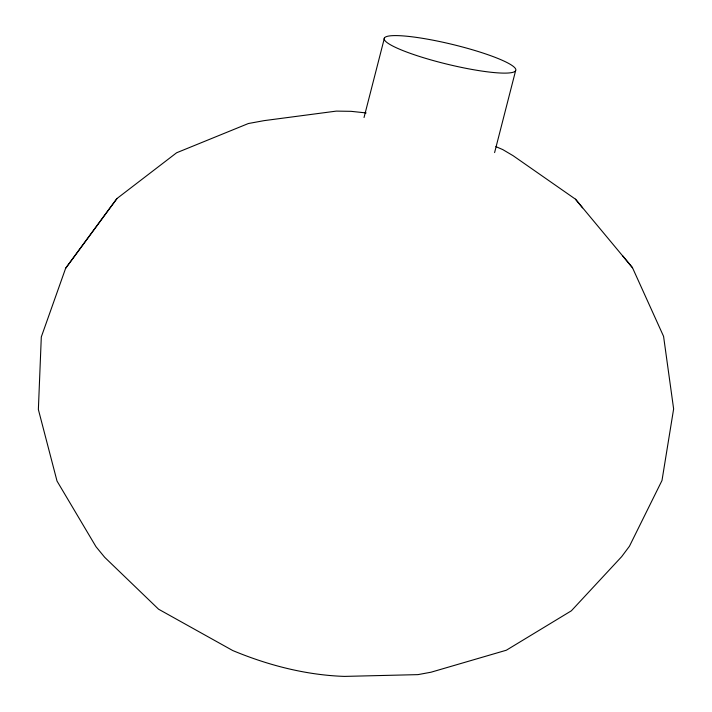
<?xml version="1.0" encoding="UTF-8"?>
<svg xmlns="http://www.w3.org/2000/svg" width="712" height="712" viewBox="0 0 712 712"><rect width="100%" height="100%" fill="white"/><g stroke="black" fill="none" stroke-linecap="round" stroke-linejoin="round"><path stroke-width="1.07" d="M364.037 117.516L384.462 37.887M494.6 152.599L515.577 70.817A67.693 10.217 13.6 0 0 422.652 38.341A67.693 10.217 13.6 0 0 411.848 53.907A67.693 10.217 13.6 0 0 515.568 70.817M366.155 112.932L351.025 111.33L336.349 111.108L264.081 120.64L248.381 123.523L176.612 152.769L117.008 198.497L109.719 208.251L65.638 268.291L41.305 336.936L38.368 409.507L57.022 481.063L96.004 546.718L104.7 557.318L158.562 609.196L232.735 650.537C268.077 665.284 306.169 675.145 344.546 676.4L417.944 674.629L431.009 672.217L506.339 650.225L571.371 610.798L621.674 556.642L629.452 546.229L661.991 480.502L673.632 408.919L663.575 336.358L632.514 267.765L622.849 255.991M117.008 198.497L65.638 268.291M495.855 146.61L502.797 149.609L513.085 155.688L575.474 199.182L632.514 267.765M575.474 199.182L582.549 207.815"/></g></svg>
